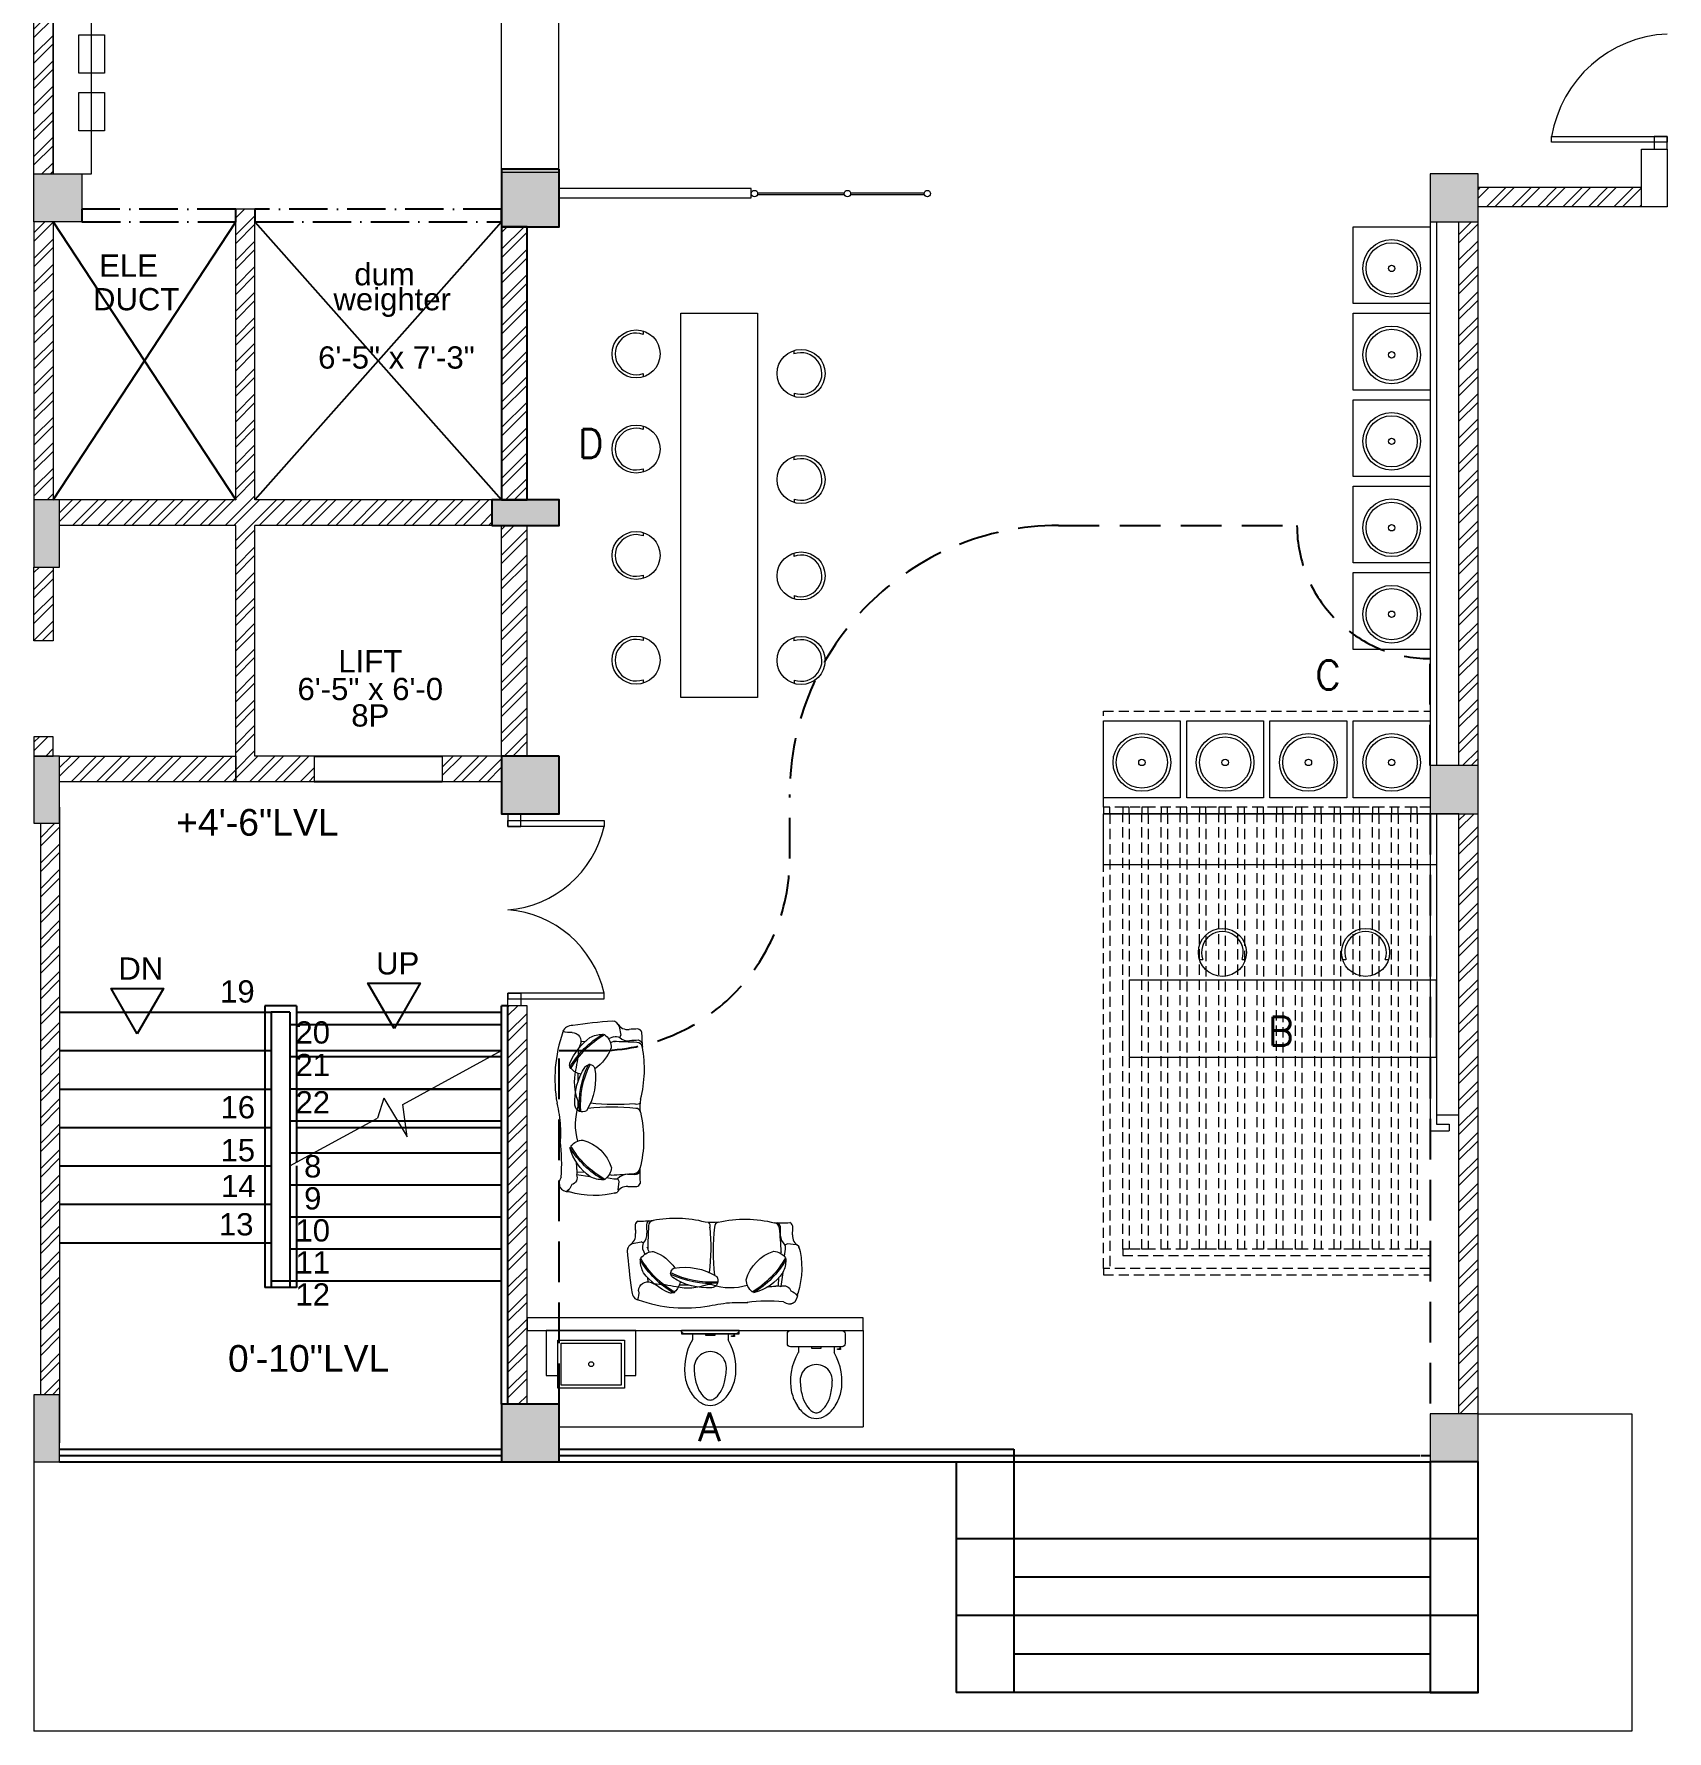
# Model space of a CAD drawing. Header units: inches. Extents: x 111501 to 134888, y 46021 to 52102.
# Drawn here: x 113148 to 113658, y 48336 to 48866 of the extents above; entities that cross this region are included whole.
import ezdxf
from ezdxf.enums import TextEntityAlignment as Align
from ezdxf.lldxf.tags import DXFTag

# ---------------------------------------------------------------- set-up
doc = ezdxf.new("R2010")
doc.units = ezdxf.units.IN
doc.header["$MEASUREMENT"] = 0
for name, pattern in [('ACAD_ISO10W100', [18, 12, -3, 0, -3]), ('DASHED', [19.05, 12.7, -6.35]), ('HIDDEN2', [4.7625, 3.175, -1.5875])]:
    doc.linetypes.add(name, pattern=pattern)
for name, color, linetype in [('10', 1, 'Continuous'), ('D', 251, 'Continuous'), ('H', 9, 'Continuous'), ('RO', 7, 'Continuous'), ('staircase', 6, 'Continuous')]:
    doc.layers.add(name, color=color, linetype=linetype)
for name, color, linetype, lineweight in [('column', 252, 'Continuous', 9), ('DOOR', 1, 'Continuous', 0), ('FURNITURE', 14, 'Continuous', 18), ('text', 7, 'Continuous', 0), ('wall', 7, 'Continuous', 9)]:
    doc.layers.add(name, color=color, linetype=linetype, lineweight=lineweight)
doc.styles.add('A', font='arial.ttf')
doc.styles.get("Standard").update_dxf_attribs({"font": 'txt.shx', "height": 6})
tags = doc.linetypes.add('02B1', pattern=[15, 12, -3]).pattern_tags.tags
tags[6:7] = [DXFTag(74, 4), DXFTag(75, 0), DXFTag(340, '0'), DXFTag(46, 1.0), DXFTag(50, 0.0), DXFTag(44, 0.0), DXFTag(45, 0.0)]
tags[4:5] = [DXFTag(74, 4), DXFTag(75, 0), DXFTag(340, '0'), DXFTag(46, 1.0), DXFTag(50, 0.0), DXFTag(44, 0.0), DXFTag(45, 0.0)]
pattern_1 = [(45, (14270.155, 1823.8855), (-3.97747564, 3.97747564), []), (45, (14272.8066, 1823.8855), (-3.97747564, 3.97747564), [])]

# ---------------------------------------------------------------- blocks, each defined once
blk = doc.blocks.new('so')
at = {"layer": 'FURNITURE'}
for p, q in [((93752.34, 46905.16), (93752.51, 46906.52)), ((93769.43, 46904.14), (93767.18, 46903.8)), ((93769.7, 46908.55), (93770.47, 46908.35)), ((93770.77, 46907.56), (93771.08, 46904.87)), ((93762.11, 46903.43), (93757.75, 46902.84)), ((93760.52, 46902.13), (93757.93, 46901.98)), ((93768.58, 46902.89), (93768.03, 46902.73)), ((93758.31, 46881.28), (93758.24, 46879.86)), ((93759.31, 46862.37), (93758.99, 46862.39)), ((93760.5, 46861.17), (93759.13, 46861.32)), ((93769.29, 46861.22), (93768.4, 46861.65)), ((93753.59, 46857.91), (93753.48, 46858.34)), ((93769.27, 46859.7), (93767.77, 46860.37)), ((93771.08, 46856.49), (93771.61, 46859.22)), ((93776, 46857.32), (93774.86, 46857.39)), ((93777.45, 46857.47), (93777.04, 46857.3)), ((93777.89, 46857.84), (93777.45, 46857.47)), ((93769.77, 46854.9), (93769.47, 46854.89))]:
    blk.add_line(p, q, dxfattribs=at)
for centre, radius, start, end in [((93763.41, 46883.52), 25.81, 74.1393, 107.6386), ((93752.46, 46904.62), 4.07, 18.4048, 56.0401), ((93754.78, 46907.41), 0.592, 8.8705, 94.0542), ((93780.54, 46879.15), 29.07, 119.8296, 148.5746), ((93780.63, 46879.22), 28.66, 119.184, 149.2689), ((93755.74, 46903.77), 2.22, 335.1345, 74.7005), ((93765.94, 46896.04), 8.32, 88.95, 117.4194), ((93765.76, 46903.7), 0.425, 39.9333, 118.7173), ((93766.29, 46903.99), 0.425, 39.9333, 118.7173), ((93763.54, 46900.06), 5.23, 5.8481, 53.1687), ((93769.92, 46901.55), 2.64, 74.0148, 100.6563), ((93770.84, 46890.55), 15.56, 124.1523, 166.0404), ((93755.09, 46901.83), 2.85, 350.2141, 20.7648), ((93756.37, 46904.5), 12.96, 285.2491, 342.4773), ((93759.97, 46897.06), 5.07, 219.4617, 267.8877), ((93759.56, 46880.94), 2.28, 111.7738, 176.8067), ((93787.71, 46881), 29.07, 175.9325, 205.5687), ((93759.48, 46879.97), 3.18, 64.5085, 103.8842), ((93787.69, 46881.11), 28.66, 175.9605, 206.263), ((93744.39, 46872.73), 19.32, 350.1279, 31.5529), ((93777.5, 46879.99), 20.24, 176.5091, 212.6661), ((93757.39, 46868.51), 1.77, 156.9035, 196.4041), ((93774.12, 46875.91), 20.07, 203.2376, 232.6739), ((93756.02, 46869.34), 0.305, 93.719, 203.897), ((93780.82, 46883.9), 29.07, 210.3996, 239.1446), ((93780.9, 46883.82), 28.66, 209.7053, 239.7902), ((93759.92, 46866.36), 5.07, 98.3846, 139.5125), ((93679.26, 46871.47), 79.79, 359.9178, 0.1427), ((93761.85, 46870.2), 1.77, 219.5642, 259.0648), ((93761.77, 46868.6), 0.305, 212.0713, 322.2493), ((93761.83, 46870.19), 1.77, 275.2559, 334.0143), ((93755.99, 46858.63), 13.37, 20.038, 55.9443), ((93756.27, 46861.23), 2.87, 271.8187, 21.7343), ((93763.43, 46863.29), 5.23, 305.8056, 353.1262), ((93764.3, 46862.3), 4.34, 4.7503, 12.2324), ((93755.56, 46853.08), 5.35, 81.4491, 112.1737), ((93765.91, 46867.27), 8.32, 241.5549, 270.0243), ((93766.16, 46859.33), 0.425, 240.2569, 319.041), ((93769.85, 46864.16), 4.5, 262.578, 288.7751)]:
    blk.add_arc(centre, radius, start, end, dxfattribs=at)
at = {"layer": 'FURNITURE', "extrusion": (0, 0, -1)}
for centre, major_axis, ratio, start_param, end_param in [((93757.64, 46904.17), (-5.13, 2.35), 0.618231, 5.500844, 7.184555), ((93689.39, 46899.23), (-63.77, 0.57), 0.909091, 3.056167, 3.251523), ((93773.54, 46909.47), (-3.31, 0.03), 0.909091, 4.616161, 5.890683), ((93767.88, 46905.84), (-3.36, 0.03), 0.909091, 3.452305, 3.740947), ((93773.87, 46910.2), (-0.08, 7.57), 0.730686, 3.178935, 3.779527), ((93775.94, 46852.61), (-59.28, 0.53), 0.909091, 1.527079, 1.573647), ((93776.15, 46905.08), (-1.62, 0.01), 0.909091, 1.838774, 2.80094), ((93890.94, 46901.04), (-113.36, 2.08), 0.701645, 6.254642, 6.313975), ((93921.13, 46888.07), (-163.89, 1.47), 0.909091, 0.062984, 0.077367), ((93759.67, 46900.91), (-1.84, 0.02), 0.909091, 0.073573, 0.254317), ((93764.63, 46809.88), (-102.4, 0.92), 0.909091, 1.601237, 1.67337), ((93775.86, 46848.78), (-59.28, 0.53), 0.909091, 1.527079, 1.573647), ((93775.75, 46900.71), (-1.84, 0.02), 0.909091, 1.671525, 3.054326), ((93776.07, 46901.25), (-1.62, 0.01), 0.909091, 1.838774, 2.80094), ((93921.96, 46889.1), (164.59, 2.24), 0.332533, 3.039374, 3.24171), ((93776.1, 46883.74), (-1.41, 1.06), 0.914805, 2.750316, 4.013629), ((94512.72, 46901.52), (761.68, 30.39), 0.237765, 3.06991, 3.193225), ((93769.2, 46973.97), (1.09, 92.29), 0.86194, 3.038922, 3.227555), ((93776.06, 46879.38), (1.82, 0.64), 0.643947, 4.915204, 6.007097), ((93640.53, 46875.47), (-138.39, 7.62), 0.514907, 2.983139, 3.210922), ((93925.72, 46873.33), (-167.53, 1.5), 0.909091, 6.258896, 6.277374), ((93724.36, 46862.32), (24.04, 24.18), 1, 0.556107, 0.764052), ((93760.41, 46863.29), (-1.84, 0.02), 0.909091, 5.638899, 6.209604), ((93745.95, 47451.69), (-649.87, 5.82), 0.909091, 4.657058, 4.668338), ((93768.59, 46858.41), (-3.26, 0.03), 0.909091, 1.877441, 2.006467), ((93776.49, 46863.15), (-1.84, 0.02), 0.909091, 3.260925, 4.643725), ((93776.7, 46862.24), (-1.62, 0.01), 0.909091, 3.51431, 4.476477), ((93891.41, 46855.42), (-113.27, 4.67), 0.710878, 6.259211, 6.318545), ((93758.3, 46860.31), (4.57, 2.7), 0.675931, 2.302953, 3.269293), ((93792.92, 47096.89), (35.25, 240.83), 0.806916, 3.083864, 3.147073), ((93768.83, 46856.9), (-2.29, 0.02), 0.909091, 3.32703, 4.655766), ((93773.74, 46854.45), (-3.31, 0.03), 0.909091, 0.424568, 1.699089), ((93773.86, 46857.98), (-3.31, 0.03), 0.909091, 0.681701, 1.699089), ((93768.37, 46858.41), (-3.36, 0.03), 0.909091, 2.622382, 2.862945), ((93779.16, 46911.13), (-59.28, 0.53), 0.909091, 4.741604, 4.788172), ((93779.28, 46914.66), (-59.28, 0.53), 0.909091, 4.741604, 4.788172), ((93776.58, 46858.71), (-1.62, 0.01), 0.909091, 3.51431, 4.476477)]:
    blk.add_ellipse(centre, major_axis=major_axis, ratio=ratio, start_param=start_param, end_param=end_param, dxfattribs=at)
at = {"layer": 'FURNITURE'}
for centre, major_axis, ratio, start_param, end_param in [((93640.44, 46884.08), (138.21, 10.34), 0.51003, 6.125714, 6.37511), ((93806.28, 46882.06), (28.59, 1.59), 0.753441, 3.013769, 3.201526), ((93774.94, 46873.78), (12.53, 12.6), 1, 2.00439, 2.558399), ((93770.96, 46788.62), (-3.01, 92.25), 0.86194, 6.180515, 6.356807)]:
    blk.add_ellipse(centre, major_axis=major_axis, ratio=ratio, start_param=start_param, end_param=end_param, dxfattribs=at)
blk.add_open_spline([(93751.68, 46880.48), (93752.13, 46882.86), (93752.89, 46886.84), (93752.75, 46890.88), (93752.7, 46892.51)], degree=3, knots=[0, 0, 0, 0, 10.027834, 16.763705, 16.763705, 16.763705, 16.763705], dxfattribs=at)
blk = doc.blocks.new('A$C2699740B')
at = {"layer": 'FURNITURE'}
for p, q in [((1, 17.05), (1, 1)), ((1, 14.62), (2.86, 14.62)), ((1, 3.43), (2.86, 3.43))]:
    blk.add_line(p, q, dxfattribs=at)
at = {"layer": 'FURNITURE', "linetype": 'Continuous'}
for p, q in [((1, 10.45), (1.54, 10.45)), ((1.54, 7.61), (1, 7.61)), ((1.54, 10.45), (1.54, 7.61))]:
    blk.add_line(p, q, dxfattribs=at)
at = {"layer": 'FURNITURE'}
blk.add_lwpolyline([(0, 0), (1.02, 0), (1.02, 18.06), (0, 18.06)], close=True, dxfattribs=at)
at = {"layer": 'FURNITURE', "linetype": 'Continuous'}
for points in [[(1.53, 16.58), (1, 16.58), (1, 16.35), (1.53, 16.35)], [(1.53, 16.58), (1.87, 16.58), (1.87, 15.63), (1.65, 15.63)], [(1.53, 16.26), (1.53, 16.35)]]:
    blk.add_lwpolyline(points, dxfattribs=at)
blk.add_arc((-0.37, 15.59), 2.01, 0.8881, 19.3392, dxfattribs=at)
at = {"layer": 'FURNITURE', "extrusion": (0, 0, -1)}
for centre, start_param, end_param in [((0, 17.05), 2.356194, 3.926991), ((0, 1), 3.926991, 5.497787)]:
    blk.add_ellipse(centre, major_axis=(-0.709, -0.709), ratio=1, start_param=start_param, end_param=end_param, dxfattribs=at)
at = {"layer": 'FURNITURE'}
for centre, major_axis, start_param, end_param in [((11.95, -1.19), (-12.9, -12.9), 3.740911, 4.44905), ((11.62, 2.43), (10.46, -10.46), 1.79758, 2.102858), ((11.6, 9.03), (3.56, -3.56), 2.356179, 5.497772), ((11.6, -4), (-12.77, -12.77), 3.673654, 3.926975), ((13.26, 2.43), (-8.08, -8.08), 3.368376, 3.673654), ((15.79, 6.48), (4.7, -4.7), 1.370664, 1.797579), ((14.16, 6.48), (7.07, -7.07), 1.370664, 1.797579), ((18, 9.03), (3.81, -3.81), 0.785384, 1.370663), ((13.26, 15.63), (-8.08, -8.08), 1.038704, 1.343982), ((15.79, 11.57), (-4.7, -4.7), 1.343983, 1.770898), ((14.16, 11.57), (7.07, -7.07), -0.226814, 0.200102), ((19.64, 9.03), (-1.44, -1.44), 2.35618, 2.941459), ((19.64, 9.03), (-1.44, -1.44), 1.7709, 2.356179), ((18, 9.03), (-3.81, -3.81), 1.770899, 2.356178), ((11.91, 19.01), (12.74, -12.74), -1.31209, -0.594747), ((11.6, 22.05), (12.77, -12.77), -0.785413, -0.532092), ((11.62, 15.63), (-10.46, -10.46), 1.038704, 1.343982)]:
    blk.add_ellipse(centre, major_axis=major_axis, ratio=1, start_param=start_param, end_param=end_param, dxfattribs=at)
blk = doc.blocks.new('fgfdg')
at = {"layer": 'FURNITURE'}
for points in [[(9958.2, 25320.5), (9961.82, 25320.5), (9961.82, 25334.5), (9933.82, 25334.5), (9933.82, 25320.5), (9937.44, 25320.5)], [(9937.44, 25316.5), (9937.44, 25331.56), (9958.2, 25331.56), (9958.2, 25316.5), (9937.44, 25316.5), (9937.44, 25316.5)]]:
    blk.add_lwpolyline(points, dxfattribs=at)
blk.add_lwpolyline([(9938.44, 25317.5), (9938.44, 25330.56), (9957.2, 25330.56), (9957.2, 25317.5), (9938.44, 25317.5)], close=True, dxfattribs=at)
blk.add_circle((9947.82, 25324.03), 0.75, dxfattribs=at)
blk = doc.blocks.new('EWC')
at = {"layer": 'FURNITURE'}
for p, q in [((120.336, 285.853), (120.336, 285.929)), ((120.361, 285.954), (120.763, 285.954)), ((120.788, 285.929), (120.788, 285.853)), ((120.763, 285.828), (120.361, 285.828)), ((120.422, 285.828), (120.422, 285.782)), ((120.702, 285.828), (120.702, 285.782))]:
    blk.add_line(p, q, dxfattribs=at)
at = {"layer": 'FURNITURE', "linetype": 'ByBlock'}
blk.add_line((120.367, 285.954), (120.757, 285.954), dxfattribs=at)
at = {"layer": 'FURNITURE', "linetype": 'Continuous'}
for p, q in [((120.527, 285.815), (120.527, 285.828)), ((120.597, 285.815), (120.527, 285.815)), ((120.597, 285.828), (120.597, 285.815))]:
    blk.add_line(p, q, dxfattribs=at)
for points in [[(120.751, 285.815), (120.751, 285.807), (120.727, 285.807), (120.727, 285.812)], [(120.743, 285.815), (120.745, 285.815)], [(120.751, 285.815), (120.751, 285.828), (120.745, 285.828), (120.745, 285.815)]]:
    blk.add_lwpolyline(points, dxfattribs=at)
blk.add_arc((120.726, 285.862), 0.0503, 270.8881, 289.3392, dxfattribs=at)
at = {"layer": 'FURNITURE', "extrusion": (0, 0, -1)}
for centre, major_axis, start_param, end_param in [((120.361, 285.929), (-0.0177, -0.0177), 0.785398, 2.356194), ((120.763, 285.929), (-0.0177, -0.0177), 2.356194, 3.926991), ((120.361, 285.853), (-0.0177, 0.0177), 3.926991, 5.497787), ((120.763, 285.853), (-0.0177, 0.0177), 2.356194, 3.926991)]:
    blk.add_ellipse(centre, major_axis=major_axis, ratio=1, start_param=start_param, end_param=end_param, dxfattribs=at)
at = {"layer": 'FURNITURE'}
for centre, major_axis, start_param, end_param in [((120.811, 285.555), (-0.319, -0.319), -1.31209, -0.594747), ((120.562, 285.563), (-0.0891, -0.0891), 2.356179, 5.497772), ((120.307, 285.555), (-0.322, 0.322), 3.740911, 4.44905), ((120.888, 285.563), (-0.319, -0.319), -0.785413, -0.532092), ((120.236, 285.563), (-0.319, 0.319), 3.673654, 3.926975), ((120.727, 285.563), (-0.261, 0.261), 1.038704, 1.343982), ((120.727, 285.522), (-0.202, 0.202), 1.038704, 1.343982), ((120.397, 285.522), (-0.202, 0.202), 3.368376, 3.673654), ((120.397, 285.563), (-0.261, -0.261), 1.79758, 2.102858), ((120.626, 285.499), (-0.177, -0.177), -0.226814, 0.200102), ((120.626, 285.458), (-0.117, 0.117), 1.343983, 1.770898), ((120.562, 285.403), (-0.0954, 0.0954), 1.770899, 2.356178), ((120.562, 285.362), (-0.036, 0.036), 1.7709, 2.356179), ((120.562, 285.362), (-0.036, 0.036), 2.35618, 2.941459), ((120.562, 285.403), (-0.0954, -0.0954), 0.785384, 1.370663), ((120.498, 285.458), (-0.117, -0.117), 1.370664, 1.797579), ((120.498, 285.499), (-0.177, -0.177), 1.370664, 1.797579)]:
    blk.add_ellipse(centre, major_axis=major_axis, ratio=1, start_param=start_param, end_param=end_param, dxfattribs=at)

msp = doc.modelspace()

# ---------------------------------------------------------------- hatches: boundary and pattern name
at = {"layer": 'column'}
h = msp.add_hatch(color=256, dxfattribs=at)
h.paths.add_polyline_path([(113148.45, 48818.54), (113148.45, 48807.54), (113159.45, 48807.54), (113159.45, 48818.54)])
h.paths.add_polyline_path([(113159.45, 48818.54), (113159.45, 48822.54), (113148.45, 48822.54), (113148.45, 48818.54)])
h.paths.add_polyline_path([(113159.45, 48807.54), (113163.45, 48807.54), (113163.45, 48818.54), (113159.45, 48818.54)])
h.paths.add_polyline_path([(113163.45, 48822.54), (113159.45, 48822.54), (113159.45, 48818.54), (113163.45, 48818.54)])
h = msp.add_hatch(color=256, dxfattribs=at)
h.paths.add_polyline_path([(113312.46, 48823.99), (113294.46, 48823.99), (113294.46, 48805.99), (113312.46, 48805.99)])
h.paths.add_polyline_path([(113291.46, 48712.7), (113312.46, 48712.7), (113312.46, 48720.7), (113291.46, 48720.7)])
h.paths.add_polyline_path([(113312.46, 48640.7), (113294.46, 48640.7), (113294.46, 48622.7), (113312.46, 48622.7)])
h = msp.add_hatch(color=256, dxfattribs=at)
h.paths.add_polyline_path([(113599.45, 48818.54), (113599.45, 48807.54), (113588.45, 48807.54), (113588.45, 48818.54)])
h.paths.add_polyline_path([(113588.45, 48818.54), (113588.45, 48822.54), (113599.45, 48822.54), (113599.45, 48818.54)])
h.paths.add_polyline_path([(113588.45, 48807.54), (113584.45, 48807.54), (113584.45, 48818.54), (113588.45, 48818.54)])
h.paths.add_polyline_path([(113584.45, 48822.54), (113588.45, 48822.54), (113588.45, 48818.54), (113584.45, 48818.54)])
h = msp.add_hatch(color=256, dxfattribs=at)
h.paths.add_polyline_path([(113148.46, 48720.7), (113148.46, 48699.7), (113156.46, 48699.7), (113156.46, 48720.7)])
h.paths.add_polyline_path([(113148.46, 48640.7), (113148.46, 48619.7), (113156.46, 48619.7), (113156.46, 48640.7)])
h = msp.add_hatch(color=256, dxfattribs=at)
h.paths.add_polyline_path([(113599.45, 48633.75), (113599.45, 48622.75), (113588.45, 48622.75), (113588.45, 48633.75)])
h.paths.add_polyline_path([(113588.45, 48633.75), (113588.45, 48637.75), (113599.45, 48637.75), (113599.45, 48633.75)])
h.paths.add_polyline_path([(113588.45, 48622.75), (113584.45, 48622.75), (113584.45, 48633.75), (113588.45, 48633.75)])
h.paths.add_polyline_path([(113584.45, 48637.75), (113588.45, 48637.75), (113588.45, 48633.75), (113584.45, 48633.75)])
for points in [[(113148.46, 48441.27), (113148.46, 48420.27), (113156.46, 48420.27), (113156.46, 48441.27)], [(113312.46, 48438.27), (113294.46, 48438.27), (113294.46, 48420.27), (113312.46, 48420.27)]]:
    msp.add_hatch(color=256, dxfattribs=at).paths.add_polyline_path(points)
h = msp.add_hatch(color=256, dxfattribs=at)
h.paths.add_polyline_path([(113599.45, 48431.27), (113599.45, 48420.27), (113588.45, 48420.27), (113588.45, 48431.27)])
h.paths.add_polyline_path([(113588.45, 48431.27), (113588.45, 48435.27), (113599.45, 48435.27), (113599.45, 48431.27)])
h.paths.add_polyline_path([(113588.45, 48420.27), (113584.45, 48420.27), (113584.45, 48431.27), (113588.45, 48431.27)])
h.paths.add_polyline_path([(113584.45, 48435.27), (113588.45, 48435.27), (113588.45, 48431.27), (113584.45, 48431.27)])
at = {"layer": 'wall', "lineweight": 5}
h = msp.add_hatch(dxfattribs=at)
h.set_pattern_fill('ANSI32', color=256, scale=15, style=0)
h.set_pattern_definition(pattern_1)
h.paths.add_polyline_path([(113148.45, 48822.49), (113148.45, 49009.42), (113154.45, 49009.42), (113154.45, 48822.49)])
h = msp.add_hatch(dxfattribs=at)
h.set_pattern_fill('ANSI32', color=256, scale=15, style=0)
h.set_pattern_definition(pattern_1)
h.paths.add_polyline_path([(113650.45, 48812.22), (113650.45, 48818.22), (113599.45, 48818.22), (113599.45, 48812.22)])
h = msp.add_hatch(dxfattribs=at)
h.set_pattern_fill('ANSI32', color=256, scale=15, style=0)
h.set_pattern_definition(pattern_1)
h.paths.add_polyline_path([(113148.45, 48807.49), (113154.45, 48807.49), (113154.45, 48720.7), (113148.46, 48720.7)])
h = msp.add_hatch(dxfattribs=at)
h.set_pattern_fill('ANSI32', color=256, scale=15, style=0)
h.set_pattern_definition(pattern_1)
h.paths.add_polyline_path([(113211.46, 48712.7), (113211.46, 48632.7), (113235.96, 48632.7), (113235.96, 48640.7), (113217.46, 48640.7), (113217.46, 48712.7), (113291.46, 48712.7), (113291.46, 48720.7), (113217.46, 48720.7), (113217.46, 48811.49), (113211.46, 48811.49), (113211.46, 48720.7), (113156.46, 48720.7), (113156.46, 48712.7)])
h = msp.add_hatch(dxfattribs=at)
h.set_pattern_fill('ANSI32', color=256, scale=15, style=0)
h.set_pattern_definition(pattern_1)
h.paths.add_polyline_path([(113593.45, 48637.7), (113599.45, 48637.7), (113599.45, 48807.49), (113593.45, 48807.49)])
h = msp.add_hatch(dxfattribs=at)
h.set_pattern_fill('ANSI32', color=256, scale=15, style=0)
h.set_pattern_definition(pattern_1)
h.paths.add_polyline_path([(113294.46, 48805.99), (113294.46, 48720.7), (113302.46, 48720.7), (113302.46, 48805.99)])
h = msp.add_hatch(dxfattribs=at)
h.set_pattern_fill('ANSI32', color=256, scale=15, style=0)
h.set_pattern_definition(pattern_1)
h.paths.add_polyline_path([(113294.46, 48640.7), (113302.46, 48640.7), (113302.46, 48712.7), (113294.46, 48712.7)])
h = msp.add_hatch(dxfattribs=at)
h.set_pattern_fill('ANSI32', color=256, scale=15, style=0)
h.set_pattern_definition(pattern_1)
h.paths.add_polyline_path([(113148.46, 48676.7), (113154.46, 48676.7), (113154.46, 48699.7), (113148.46, 48699.7)])
h = msp.add_hatch(dxfattribs=at)
h.set_pattern_fill('ANSI32', color=256, scale=15, style=0)
h.set_pattern_definition(pattern_1)
h.paths.add_polyline_path([(113148.46, 48646.7), (113148.46, 48640.7), (113154.46, 48640.7), (113154.46, 48646.7)])
h = msp.add_hatch(dxfattribs=at)
h.set_pattern_fill('ANSI32', color=256, scale=15, style=0)
h.set_pattern_definition(pattern_1)
h.paths.add_polyline_path([(113156.46, 48632.7), (113211.46, 48632.7), (113211.46, 48640.7), (113156.46, 48640.7)])
h = msp.add_hatch(dxfattribs=at)
h.set_pattern_fill('ANSI32', color=256, scale=15, style=0)
h.set_pattern_definition(pattern_1)
h.paths.add_polyline_path([(113275.96, 48632.7), (113294.46, 48632.7), (113294.46, 48640.7), (113275.96, 48640.7)])
h = msp.add_hatch(dxfattribs=at)
h.set_pattern_fill('ANSI32', color=256, scale=15, style=0)
h.set_pattern_definition(pattern_1)
h.paths.add_polyline_path([(113599.45, 48435.27), (113599.45, 48622.7), (113593.45, 48622.7), (113593.45, 48528.7), (113593.45, 48435.27)])
h = msp.add_hatch(dxfattribs=at)
h.set_pattern_fill('ANSI32', color=256, scale=15, style=0)
h.set_pattern_definition(pattern_1)
h.paths.add_polyline_path([(113156.46, 48441.27), (113156.46, 48619.7), (113150.46, 48619.7), (113150.46, 48441.27), (113156.46, 48441.27)])
h = msp.add_hatch(dxfattribs=at)
h.set_pattern_fill('ANSI32', color=256, scale=15, style=0)
h.set_pattern_definition(pattern_1)
h.paths.add_polyline_path([(113302.46, 48438.27), (113302.46, 48461.27), (113302.46, 48465.27), (113302.46, 48562.7), (113296.46, 48562.7), (113296.46, 48438.27)])

# ---------------------------------------------------------------- linework, layer by layer
at = {"lineweight": 5}
msp.add_lwpolyline([(113296.46, 48438.27), (113302.46, 48438.27), (113302.46, 48562.7), (113296.46, 48562.7)], close=True, dxfattribs=at)
at = {"layer": '10', "linetype": 'Continuous'}
for p, q in [((113294.46, 48805.99), (113294.46, 48720.7)), ((113230.4, 48562.72), (113220.52, 48562.72)), ((113228.4, 48560.72), (113222.52, 48560.72))]:
    msp.add_line(p, q, dxfattribs=at)
for points in [[(113180.7, 48553.97), (113172.52, 48568.13), (113188.88, 48568.13)], [(113260.92, 48555.6), (113252.74, 48569.76), (113269.1, 48569.76)]]:
    msp.add_lwpolyline(points, close=True, dxfattribs=at)
at = {"layer": 'column'}
msp.add_line((113294.46, 48562.7), (113294.46, 48560.7), dxfattribs=at)
for points in [[(113148.45, 48822.49), (113163.45, 48822.49), (113163.45, 48807.49), (113148.45, 48807.49)], [(113599.45, 48822.49), (113584.45, 48822.49), (113584.45, 48807.49), (113599.45, 48807.49)], [(113156.46, 48699.7), (113156.46, 48720.7), (113148.46, 48720.7), (113148.46, 48699.7)], [(113156.46, 48619.7), (113156.46, 48640.7), (113148.46, 48640.7), (113148.46, 48619.7)], [(113599.45, 48637.7), (113584.45, 48637.7), (113584.45, 48622.7), (113599.45, 48622.7)], [(113156.46, 48420.27), (113156.46, 48441.27), (113148.46, 48441.27), (113148.46, 48420.27)], [(113599.45, 48435.27), (113584.45, 48435.27), (113584.45, 48420.27), (113599.45, 48420.27)]]:
    msp.add_lwpolyline(points, close=True, dxfattribs=at)
at = {"layer": 'DOOR', "linetype": 'Continuous'}
for p, q in [((113263.64, 48531.92), (113294.46, 48548.72)), ((113257.77, 48533.9), (113255.7, 48527.59)), ((113257.77, 48533.9), (113265.01, 48521.81)), ((113265.01, 48521.81), (113263.64, 48531.92)), ((113228.4, 48512.72), (113255.7, 48527.59))]:
    msp.add_line(p, q, dxfattribs=at)
at = {"layer": 'DOOR', "color": 5, "linetype": 'Continuous', "lineweight": 0}
for points in [[(113658.45, 48834.22), (113658.45, 48832.37), (113622.41, 48832.37), (113622.41, 48834.22)], [(113658.45, 48830.22), (113658.45, 48834.22), (113654.45, 48834.22), (113654.45, 48830.22)], [(113296.46, 48566.7), (113296.46, 48564.85), (113326.5, 48564.85), (113326.5, 48566.7)], [(113296.46, 48562.7), (113296.46, 48566.7), (113300.46, 48566.7), (113300.46, 48562.7)]]:
    msp.add_lwpolyline(points, close=True, dxfattribs=at)
at = {"layer": 'DOOR', "color": 5, "linetype": 'Continuous', "lineweight": 0, "elevation": 0.11}
for points in [[(113296.47, 48622.69), (113296.47, 48618.69), (113300.47, 48618.69), (113300.47, 48622.69)], [(113296.47, 48618.69), (113296.47, 48620.54), (113326.52, 48620.54), (113326.52, 48618.69)]]:
    msp.add_lwpolyline(points, close=True, dxfattribs=at)
at = {"layer": 'DOOR', "color": 5, "linetype": 'Continuous', "lineweight": 0}
for centre, radius, start, end in [((113660.34, 48827.75, -0.46), 38.48, 92.8139, 170.3269), ((113293.86, 48626.07, 0.17), 33.48, 274.4624, 347.2652), ((113293.85, 48559.32, 0.06), 33.48, 12.7357, 85.5216)]:
    msp.add_arc(centre, radius, start, end, dxfattribs=at)
at = {"layer": 'FURNITURE', "lineweight": 0}
for p, q in [((113374.43, 48816.6), (113401.53, 48816.6)), ((113374.43, 48816.1), (113401.53, 48816.1)), ((113403.47, 48816.6), (113426.49, 48816.6)), ((113403.47, 48816.1), (113426.49, 48816.1)), ((113338.72, 48773.44), (113338.72, 48772.39)), ((113385.8, 48767.34), (113385.8, 48766.28)), ((113338.7, 48760.16), (113338.69, 48759.11)), ((113385.83, 48754.06), (113385.83, 48753)), ((113338.72, 48743.72), (113338.72, 48742.67)), ((113385.8, 48734.22), (113385.8, 48733.16)), ((113338.7, 48730.44), (113338.69, 48729.39)), ((113385.83, 48720.94), (113385.83, 48719.88)), ((113338.72, 48710.51), (113338.72, 48709.45)), ((113385.8, 48704.11), (113385.8, 48703.06)), ((113338.7, 48697.23), (113338.69, 48696.17)), ((113385.83, 48690.83), (113385.83, 48689.78)), ((113338.72, 48677.81), (113338.72, 48676.75)), ((113385.8, 48677.7), (113385.8, 48676.65)), ((113338.7, 48664.53), (113338.69, 48663.48)), ((113385.83, 48664.43), (113385.83, 48663.37)), ((113584.45, 48622.7), (113584.45, 48523.7)), ((113586.45, 48622.7), (113586.45, 48525.7)), ((113512.44, 48577.15), (113513.49, 48577.15)), ((113525.72, 48577.18), (113526.77, 48577.18)), ((113557.14, 48577.15), (113558.19, 48577.15)), ((113570.41, 48577.18), (113571.47, 48577.18)), ((113586.45, 48528.7), (113593.45, 48528.7)), ((113586.45, 48525.7), (113590.45, 48525.7)), ((113590.45, 48525.7), (113590.45, 48523.7)), ((113584.45, 48523.7), (113590.45, 48523.7))]:
    msp.add_line(p, q, dxfattribs=at)
at = {"layer": 'FURNITURE', "lineweight": 5}
for p, q in [((113584.45, 48807.49), (113584.45, 48635.67)), ((113586.45, 48807.49), (113586.45, 48637.7)), ((113593.45, 48622.7), (113482.45, 48622.7)), ((113407.46, 48461.27), (113407.46, 48431.27))]:
    msp.add_line(p, q, dxfattribs=at)
for points in [[(113154.45, 49003.49), (113154.45, 48822.49), (113166.45, 48822.49)], [(113166.45, 48822.49), (113166.45, 49006.42)], [(113312.46, 48431.27), (113407.46, 48431.27)]]:
    msp.add_lwpolyline(points, dxfattribs=at)
at = {"layer": 'FURNITURE', "linetype": '02B1', "lineweight": 0}
msp.add_lwpolyline([(113294.32, 48823.08), (113312.32, 48823.08), (113312.32, 49007.01), (113294.32, 49007.01)], close=True, dxfattribs=at)
at = {"layer": 'FURNITURE', "lineweight": 5}
for points in [[(113170.45, 48865.91), (113170.45, 48853.91), (113162.45, 48853.91), (113162.45, 48865.91)], [(113170.45, 48847.91), (113170.45, 48835.91), (113162.45, 48835.91), (113162.45, 48847.91)], [(113482.45, 48622.7), (113484.45, 48622.7), (113484.45, 48624.7), (113482.45, 48624.7)], [(113482.45, 48622.7), (113586.45, 48622.7), (113586.45, 48606.7), (113482.45, 48606.7)], [(113488.45, 48622.7), (113490.45, 48622.7), (113490.45, 48624.7), (113488.45, 48624.7)], [(113494.45, 48622.7), (113496.45, 48622.7), (113496.45, 48624.7), (113494.45, 48624.7)], [(113500.45, 48622.7), (113502.45, 48622.7), (113502.45, 48624.7), (113500.45, 48624.7)], [(113506.45, 48622.7), (113508.45, 48622.7), (113508.45, 48624.7), (113506.45, 48624.7)], [(113512.45, 48622.7), (113514.45, 48622.7), (113514.45, 48624.7), (113512.45, 48624.7)], [(113518.45, 48622.7), (113520.45, 48622.7), (113520.45, 48624.7), (113518.45, 48624.7)], [(113524.45, 48622.7), (113526.45, 48622.7), (113526.45, 48624.7), (113524.45, 48624.7)], [(113530.45, 48622.7), (113532.45, 48622.7), (113532.45, 48624.7), (113530.45, 48624.7)], [(113536.45, 48622.7), (113538.45, 48622.7), (113538.45, 48624.7), (113536.45, 48624.7)], [(113542.45, 48622.7), (113544.45, 48622.7), (113544.45, 48624.7), (113542.45, 48624.7)], [(113548.45, 48622.7), (113550.45, 48622.7), (113550.45, 48624.7), (113548.45, 48624.7)], [(113554.45, 48622.7), (113556.45, 48622.7), (113556.45, 48624.7), (113554.45, 48624.7)], [(113560.45, 48622.7), (113562.45, 48622.7), (113562.45, 48624.7), (113560.45, 48624.7)], [(113566.45, 48622.7), (113568.45, 48622.7), (113568.45, 48624.7), (113566.45, 48624.7)], [(113572.45, 48622.7), (113574.45, 48622.7), (113574.45, 48624.7), (113572.45, 48624.7)], [(113578.45, 48622.7), (113580.45, 48622.7), (113580.45, 48624.7), (113578.45, 48624.7)], [(113490.45, 48546.7), (113586.45, 48546.7), (113586.45, 48570.7), (113490.45, 48570.7)], [(113302.46, 48461.27), (113407.46, 48461.27), (113407.46, 48465.27), (113302.46, 48465.27)]]:
    msp.add_lwpolyline(points, close=True, dxfattribs=at)
at = {"layer": 'FURNITURE', "lineweight": 0}
msp.add_lwpolyline([(113372.46, 48816.35), (113372.46, 48817.99), (113312.46, 48817.99), (113312.46, 48814.99), (113372.46, 48814.99), (113372.46, 48816.35)], dxfattribs=at)
for points in [[(113560.45, 48805.99), (113584.45, 48805.99), (113584.45, 48781.99), (113560.45, 48781.99)], [(113350.46, 48778.99), (113374.46, 48778.99), (113374.46, 48658.99), (113350.46, 48658.99)], [(113560.45, 48778.99), (113584.45, 48778.99), (113584.45, 48754.99), (113560.45, 48754.99)], [(113560.45, 48751.99), (113584.45, 48751.99), (113584.45, 48727.99), (113560.45, 48727.99)], [(113560.45, 48724.99), (113584.45, 48724.99), (113584.45, 48700.99), (113560.45, 48700.99)], [(113560.45, 48697.99), (113584.45, 48697.99), (113584.45, 48673.99), (113560.45, 48673.99)], [(113482.45, 48651.7), (113506.45, 48651.7), (113506.45, 48627.7), (113482.45, 48627.7)], [(113508.45, 48651.7), (113532.45, 48651.7), (113532.45, 48627.7), (113508.45, 48627.7)], [(113534.45, 48651.7), (113558.45, 48651.7), (113558.45, 48627.7), (113534.45, 48627.7)], [(113560.45, 48651.7), (113584.45, 48651.7), (113584.45, 48627.7), (113560.45, 48627.7)]]:
    msp.add_lwpolyline(points, close=True, dxfattribs=at)
at = {"layer": 'FURNITURE', "color": 254, "linetype": 'HIDDEN2', "lineweight": 5}
for points in [[(113482.45, 48654.7), (113584.45, 48654.7), (113584.45, 48624.7), (113482.45, 48624.7)], [(113482.45, 48622.7), (113484.45, 48622.7), (113484.45, 48480.7), (113482.45, 48480.7)], [(113488.45, 48622.7), (113490.45, 48622.7), (113490.45, 48486.7), (113488.45, 48486.7)], [(113494.45, 48622.7), (113496.45, 48622.7), (113496.45, 48486.7), (113494.45, 48486.7)], [(113500.45, 48622.7), (113502.45, 48622.7), (113502.45, 48486.7), (113500.45, 48486.7)], [(113506.45, 48622.7), (113508.45, 48622.7), (113508.45, 48486.7), (113506.45, 48486.7)], [(113512.45, 48622.7), (113514.45, 48622.7), (113514.45, 48486.7), (113512.45, 48486.7)], [(113518.45, 48622.7), (113520.45, 48622.7), (113520.45, 48486.7), (113518.45, 48486.7)], [(113524.45, 48622.7), (113526.45, 48622.7), (113526.45, 48486.7), (113524.45, 48486.7)], [(113530.45, 48622.7), (113532.45, 48622.7), (113532.45, 48486.7), (113530.45, 48486.7)], [(113536.45, 48622.7), (113538.45, 48622.7), (113538.45, 48486.7), (113536.45, 48486.7)], [(113542.45, 48622.7), (113544.45, 48622.7), (113544.45, 48486.7), (113542.45, 48486.7)], [(113548.45, 48622.7), (113550.45, 48622.7), (113550.45, 48486.7), (113548.45, 48486.7)], [(113554.45, 48622.7), (113556.45, 48622.7), (113556.45, 48486.7), (113554.45, 48486.7)], [(113560.45, 48622.7), (113562.45, 48622.7), (113562.45, 48486.7), (113560.45, 48486.7)], [(113566.45, 48622.7), (113568.45, 48622.7), (113568.45, 48486.7), (113566.45, 48486.7)], [(113572.45, 48622.7), (113574.45, 48622.7), (113574.45, 48486.7), (113572.45, 48486.7)], [(113578.45, 48622.7), (113580.45, 48622.7), (113580.45, 48486.7), (113578.45, 48486.7)], [(113488.45, 48484.7), (113584.45, 48484.7), (113584.45, 48486.7), (113488.45, 48486.7)], [(113482.45, 48478.7), (113584.45, 48478.7), (113584.45, 48480.7), (113482.45, 48480.7)]]:
    msp.add_lwpolyline(points, close=True, dxfattribs=at)
at = {"layer": 'FURNITURE', "lineweight": 0}
for centre, radius in [((113373.46, 48816.35), 1), ((113402.5, 48816.35), 1), ((113427.46, 48816.35), 1), ((113572.45, 48792.99), 9), ((113572.45, 48792.99), 8), ((113572.45, 48792.99), 1), ((113572.45, 48765.99), 9), ((113336.5, 48766.28), 7.5), ((113572.45, 48765.99), 8), ((113388.03, 48760.17), 7.5), ((113572.45, 48765.99), 1), ((113572.45, 48738.99), 9), ((113336.5, 48736.56), 7.5), ((113572.45, 48738.99), 8), ((113572.45, 48738.99), 1), ((113388.03, 48727.06), 7.5), ((113572.45, 48711.99), 9), ((113572.45, 48711.99), 8), ((113336.5, 48703.34), 7.5), ((113572.45, 48711.99), 1), ((113388.03, 48696.95), 7.5), ((113572.45, 48684.99), 9), ((113572.45, 48684.99), 8), ((113572.45, 48684.99), 1), ((113336.5, 48670.65), 7.5), ((113388.03, 48670.54), 7.5), ((113494.45, 48638.7), 9), ((113520.45, 48638.7), 9), ((113546.45, 48638.7), 9), ((113572.45, 48638.7), 9), ((113494.45, 48638.7), 8), ((113520.45, 48638.7), 8), ((113546.45, 48638.7), 8), ((113572.45, 48638.7), 8), ((113494.45, 48638.7), 1), ((113520.45, 48638.7), 1), ((113546.45, 48638.7), 1), ((113572.45, 48638.7), 1), ((113519.6, 48579.38), 7.5), ((113564.3, 48579.38), 7.5)]:
    msp.add_circle(centre, radius, dxfattribs=at)
for centre, start, end in [((113336.5, 48766.28), 69.9933, 289.7697), ((113388.03, 48760.17), 250.2303, 110.0067), ((113336.5, 48736.56), 69.9933, 289.7697), ((113388.03, 48727.06), 250.2303, 110.0067), ((113336.5, 48703.34), 69.9933, 289.7697), ((113388.03, 48696.95), 250.2303, 110.0067), ((113336.5, 48670.65), 69.9933, 289.7697), ((113388.03, 48670.54), 250.2303, 110.0067), ((113519.6, 48579.38), 340.2303, 200.0067), ((113564.3, 48579.38), 340.2303, 200.0067)]:
    msp.add_arc(centre, 6.5, start, end, dxfattribs=at)
at = {"layer": 'H'}
for p, q in [((113154.45, 48720.7), (113211.46, 48807.49)), ((113154.45, 48807.49), (113211.46, 48720.7)), ((113217.46, 48807.49), (113294.46, 48720.7)), ((113294.46, 48807.49), (113217.46, 48720.7)), ((113294.46, 48556.72), (113228.4, 48556.72)), ((113294.46, 48546.72), (113228.4, 48546.72)), ((113294.46, 48536.72), (113228.4, 48536.72)), ((113294.46, 48526.72), (113228.4, 48526.72))]:
    msp.add_line(p, q, dxfattribs=at)
at = {"layer": 'H', "linetype": 'DASHED'}
for p, q in [((113468.46, 48712.7), (113542.88, 48712.7)), ((113584.45, 48637.7), (113584.45, 48671.13)), ((113384.46, 48608.72), (113384.46, 48628.7)), ((113584.45, 48622.7), (113584.45, 48435.27)), ((113312.46, 48548.72), (113324.46, 48548.72)), ((113312.46, 48438.27), (113312.46, 48548.72))]:
    msp.add_line(p, q, dxfattribs=at)
for centre, radius, start, end in [((113468.46, 48628.7), 84, 90, 180), ((113584.45, 48712.7), 41.57, 180, 270), ((113324.46, 48608.72), 60, 270, 0)]:
    msp.add_arc(centre, radius, start, end, dxfattribs=at)
at = {"layer": 'RO', "color": 7, "linetype": 'Continuous'}
for points in [[(113312.46, 48823.99), (113294.46, 48823.99), (113294.46, 48805.99), (113312.46, 48805.99)], [(113302.46, 48805.99), (113294.46, 48805.99), (113294.46, 48720.7), (113302.46, 48720.7)], [(113291.46, 48712.7), (113312.46, 48712.7), (113312.46, 48720.7), (113291.46, 48720.7)], [(113312.46, 48640.7), (113294.46, 48640.7), (113294.46, 48622.7), (113312.46, 48622.7)], [(113312.46, 48438.27), (113294.46, 48438.27), (113294.46, 48420.27), (113312.46, 48420.27)]]:
    msp.add_lwpolyline(points, close=True, dxfattribs=at)
at = {"layer": 'RO', "color": 7, "linetype": 'ACAD_ISO10W100'}
for points in [[(113163.45, 48807.49), (113211.46, 48807.49), (113211.46, 48811.49), (113163.45, 48811.49)], [(113217.46, 48807.49), (113294.46, 48807.49), (113294.46, 48811.49), (113217.46, 48811.49)]]:
    msp.add_lwpolyline(points, close=True, dxfattribs=at)
at = {"layer": 'staircase'}
for p, q in [((113235.96, 48640.7), (113275.96, 48640.7)), ((113275.96, 48632.7), (113235.96, 48632.7)), ((113220.52, 48562.72), (113220.52, 48512.72)), ((113230.4, 48562.72), (113230.4, 48513.81)), ((113296.46, 48562.7), (113294.46, 48562.7)), ((113294.46, 48524.72), (113294.46, 48562.7)), ((113296.46, 48438.27), (113296.46, 48562.7)), ((113156.46, 48560.72), (113222.52, 48560.72)), ((113222.52, 48560.72), (113222.52, 48512.72)), ((113228.4, 48560.72), (113228.4, 48512.72)), ((113230.4, 48560.7), (113294.46, 48560.7)), ((113156.46, 48548.72), (113222.52, 48548.72)), ((113230.4, 48548.7), (113294.46, 48548.7)), ((113156.46, 48536.72), (113222.52, 48536.72)), ((113230.4, 48536.7), (113294.46, 48536.7)), ((113156.46, 48524.72), (113222.52, 48524.72)), ((113230.4, 48524.7), (113294.46, 48524.7)), ((113294.46, 48476.72), (113294.46, 48524.72)), ((113294.46, 48516.72), (113228.4, 48516.72)), ((113156.46, 48512.72), (113222.52, 48512.72)), ((113220.52, 48512.72), (113220.52, 48474.72)), ((113222.52, 48512.72), (113222.52, 48474.72)), ((113228.4, 48512.72), (113228.4, 48474.72)), ((113230.4, 48512.72), (113230.4, 48474.72)), ((113294.46, 48506.72), (113228.4, 48506.72)), ((113156.46, 48500.72), (113222.52, 48500.72)), ((113294.46, 48496.72), (113228.4, 48496.72)), ((113156.46, 48488.72), (113222.52, 48488.72)), ((113294.46, 48486.72), (113228.4, 48486.72)), ((113230.4, 48474.72), (113220.52, 48474.72)), ((113228.4, 48476.72), (113222.52, 48476.72)), ((113294.46, 48476.72), (113228.4, 48476.72)), ((113294.46, 48438.27), (113294.46, 48476.72)), ((113156.46, 48424.27), (113294.46, 48424.27)), ((113156.46, 48422.27), (113294.46, 48422.27)), ((113156.46, 48420.27), (113294.46, 48420.27)), ((113312.46, 48424.27), (113454.45, 48424.27)), ((113312.46, 48422.27), (113436.45, 48422.27)), ((113312.46, 48420.27), (113436.45, 48420.27)), ((113436.45, 48422.27), (113581.29, 48422.27)), ((113436.45, 48420.27), (113436.45, 48348.27)), ((113436.45, 48420.27), (113581.29, 48420.27)), ((113454.45, 48424.27), (113454.45, 48420.27)), ((113454.45, 48420.27), (113454.45, 48348.27)), ((113577.74, 48420.27), (113584.45, 48420.27)), ((113581.52, 48422.27), (113584.45, 48422.27)), ((113584.45, 48420.27), (113584.45, 48348.27)), ((113599.45, 48396.27), (113436.45, 48396.27)), ((113584.45, 48384.27), (113454.45, 48384.27)), ((113599.45, 48372.27), (113436.45, 48372.27)), ((113584.45, 48360.27), (113454.45, 48360.27)), ((113599.45, 48348.27), (113436.45, 48348.27))]:
    msp.add_line(p, q, dxfattribs=at)
msp.add_lwpolyline([(113584.45, 48348.27), (113599.45, 48348.27), (113599.45, 48420.27), (113584.45, 48420.27)], close=True, dxfattribs=at)
at = {"layer": 'wall'}
for p, q in [((113148.45, 48822.49), (113148.45, 49009.42)), ((113154.45, 48822.49), (113154.45, 49009.42)), ((113650.45, 48818.22), (113599.45, 48818.22)), ((113650.45, 48812.22), (113599.45, 48812.22)), ((113148.45, 48807.49), (113148.46, 48720.7)), ((113154.45, 48807.49), (113154.45, 48720.7)), ((113217.46, 48811.49), (113211.46, 48811.49)), ((113211.46, 48720.7), (113211.46, 48811.49)), ((113217.46, 48720.7), (113217.46, 48811.49)), ((113593.45, 48637.7), (113593.45, 48807.49)), ((113599.45, 48637.7), (113599.45, 48807.49)), ((113211.46, 48720.7), (113156.46, 48720.7)), ((113291.46, 48720.7), (113217.46, 48720.7)), ((113211.46, 48712.7), (113156.46, 48712.7)), ((113211.46, 48632.7), (113211.46, 48712.7)), ((113291.46, 48712.7), (113217.46, 48712.7)), ((113217.46, 48640.7), (113217.46, 48712.7)), ((113294.46, 48632.72), (113294.46, 48712.7)), ((113302.46, 48640.7), (113302.46, 48712.7)), ((113235.96, 48640.7), (113217.46, 48640.7)), ((113235.96, 48640.7), (113235.96, 48632.7)), ((113294.46, 48640.7), (113275.96, 48640.7)), ((113275.96, 48640.7), (113275.96, 48632.7)), ((113235.96, 48632.7), (113211.46, 48632.7)), ((113294.46, 48632.7), (113275.96, 48632.7)), ((113156.46, 48624.72), (113156.46, 48426.27)), ((113593.45, 48435.27), (113593.45, 48622.7)), ((113599.45, 48435.27), (113599.45, 48622.7)), ((113150.46, 48619.7), (113150.46, 48441.27))]:
    msp.add_line(p, q, dxfattribs=at)
at = {"layer": 'wall', "lineweight": 5}
for p, q in [((113599.45, 48435.27), (113647.45, 48435.27)), ((113647.45, 48435.27), (113647.45, 48336.22)), ((113148.46, 48420.27), (113148.46, 48336.22)), ((113647.45, 48336.22), (113148.46, 48336.22))]:
    msp.add_line(p, q, dxfattribs=at)
at = {"layer": 'wall'}
for points in [[(113658.45, 48812.22), (113650.45, 48812.22), (113650.45, 48830.22), (113658.45, 48830.22)], [(113148.46, 48699.7), (113154.46, 48699.7), (113154.46, 48676.7), (113148.46, 48676.7)], [(113148.46, 48640.7), (113154.46, 48640.7), (113154.46, 48646.7), (113148.46, 48646.7)], [(113211.46, 48632.7), (113156.46, 48632.7), (113156.46, 48640.7), (113211.46, 48640.7)]]:
    msp.add_lwpolyline(points, close=True, dxfattribs=at)

# ---------------------------------------------------------------- block references
at = {"layer": 'FURNITURE', "lineweight": 5}
for p, xscale, rotation in [((19601.54, 95495.52), -0.999999999999998, 179.9494159849762), ((66396.13, -45241.23), -0.9999999999999981, 269.9494159849762)]:
    msp.add_blockref('so', p, dxfattribs=dict(at, xscale=xscale, rotation=rotation))
at = {"layer": 'FURNITURE', "linetype": 'ByBlock', "lineweight": 0}
msp.add_blockref('fgfdg', (103374.64, 23126.77), dxfattribs=at)
at = {"layer": 'FURNITURE', "lineweight": 0, "rotation": 270}
msp.add_blockref('A$C2699740B', (113350.63, 48461.27), dxfattribs=at)
at = {"layer": 'FURNITURE', "lineweight": 0, "xscale": 40.00000000000001, "yscale": 40.00000000000001, "zscale": 40.00000000000001}
msp.add_blockref('EWC', (108570.29, 37023.12), dxfattribs=at)

# ---------------------------------------------------------------- texts
at = {"layer": 'D', "style": 'A'}
for s, height, p in [('ELE', 6.95, (113177.99, 48790.38)), ('dum', 6.95, (113257.94, 48787.7)), ('DUCT', 6.95, (113180.38, 48779.9)), ('weighter', 6.95, (113260.33, 48779.9)), ('6\'-5" x 7\'-3"', 6.9498, (113261.66, 48761.69)), ('LIFT', 6.95, (113253.49, 48666.85)), ('6\'-5" x 6\'-0', 6.9498, (113253.49, 48658.17)), ('8P', 6.95, (113253.49, 48649.91)), ('UP', 6.95, (113262.05, 48572.5)), ('DN', 6.95, (113181.83, 48570.87)), ('19', 6.95, (113211.99, 48563.72)), ('20', 6.95, (113235.52, 48550.92)), ('21', 6.95, (113235.52, 48540.74)), ('22', 6.95, (113235.52, 48529.1)), ('16', 6.95, (113212.12, 48527.56)), ('15', 6.95, (113212.12, 48514.15)), ('8', 6.95, (113235.52, 48509.1)), ('14', 6.95, (113212.29, 48502.95)), ('9', 6.95, (113235.52, 48499.1)), ('13', 6.95, (113211.61, 48491)), ('10', 6.95, (113235.52, 48489.1)), ('11', 6.95, (113235.52, 48479.1)), ('12', 6.95, (113235.52, 48469.1))]:
    msp.add_text(s, height=height, dxfattribs=at).set_placement(p, align=Align.CENTER)
for s, p in [('+4\'-6"LVL', (113192.86, 48615.83)), ('0\'-10"LVL', (113209.04, 48448.42))]:
    msp.add_text(s, height=8.34, dxfattribs=at).set_placement(p)
at = {"layer": 'text', "color": 1, "char_height": 9, "width": 7.0493, "attachment_point": 1}
for s, insert in [('D', (113318.28, 48742.79)), ('C', (113548.53, 48670.52)), ('B', (113533.78, 48559.29)), ('A', (113355.96, 48435.7))]:
    msp.add_mtext(s, dxfattribs=dict(at, insert=insert))

doc.saveas('drawing.dxf')
